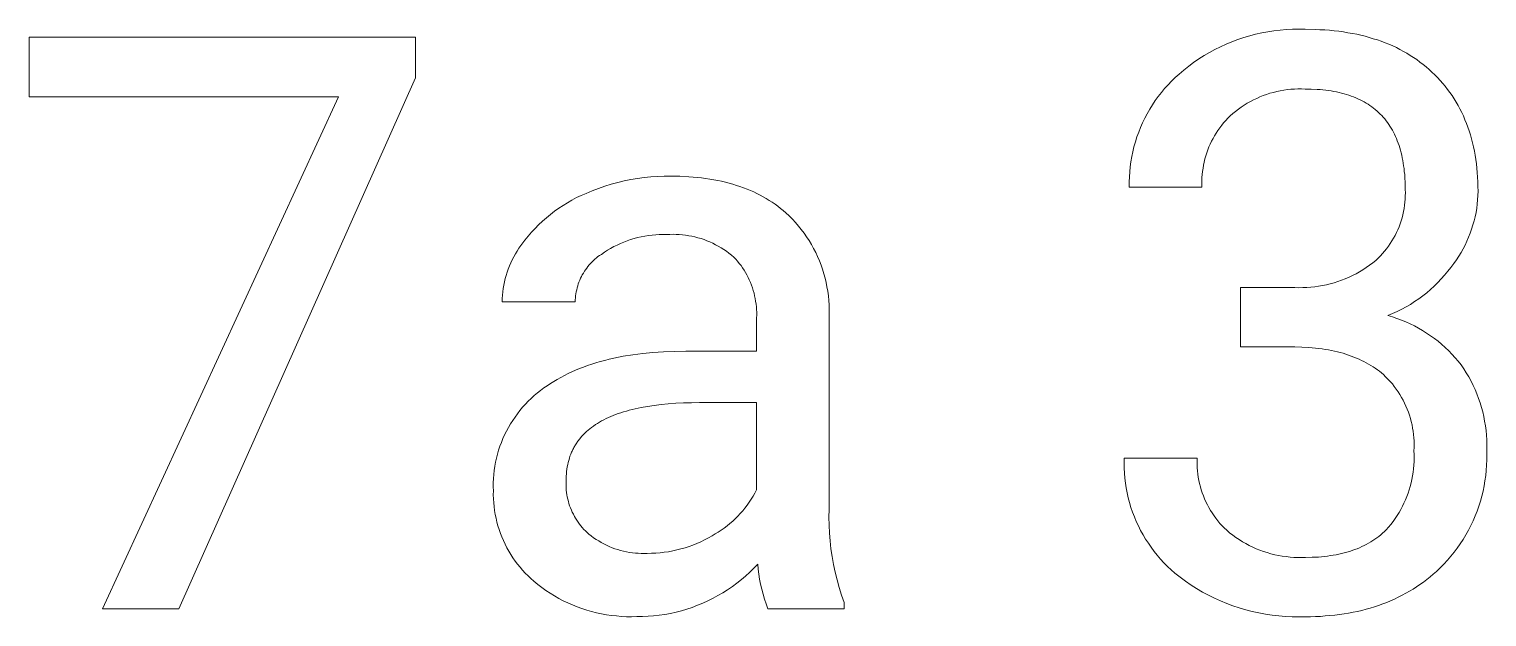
# Model space of a CAD drawing. Header units: millimetres. Extents: x -1576 to 3664, y -445 to 3215.
# Drawn here: x 2365.5 to 2492, y -32 to 19 of the extents above; entities that cross this region are included whole.
import ezdxf

# ---------------------------------------------------------------- set-up
doc = ezdxf.new("R2010")
doc.units = ezdxf.units.MM
doc.header["$MEASUREMENT"] = 0
doc.layers.add('Domyślny', color=7, linetype='Continuous', true_color=0x000000)

msp = doc.modelspace()

# ---------------------------------------------------------------- linework, layer by layer
at = {"layer": 'Domyślny', "color": 18, "lineweight": 15, "true_color": 0x000000}
for p, q in [((2365.5, 13.09), (2365.5, 18.27)), ((2365.5, 18.27), (2399.03, 18.27)), ((2399.03, 18.27), (2399.03, 14.73)), ((2469.37, 17.67), (2469.87, 17.87)), ((2469.87, 17.87), (2470.38, 18.06)), ((2470.38, 18.06), (2470.89, 18.24)), ((2470.89, 18.24), (2471.41, 18.39)), ((2471.41, 18.39), (2471.93, 18.53)), ((2471.93, 18.53), (2472.46, 18.64)), ((2472.46, 18.64), (2472.99, 18.74)), ((2472.99, 18.74), (2473.52, 18.83)), ((2473.52, 18.83), (2474.06, 18.89)), ((2474.06, 18.89), (2474.6, 18.93)), ((2474.6, 18.93), (2475.14, 18.96)), ((2475.14, 18.96), (2475.68, 18.97)), ((2475.68, 18.97), (2476.22, 18.96)), ((2476.22, 18.96), (2477.09, 18.94)), ((2477.09, 18.94), (2477.51, 18.92)), ((2477.51, 18.92), (2477.93, 18.9)), ((2477.93, 18.9), (2478.35, 18.87)), ((2478.35, 18.87), (2478.75, 18.83)), ((2478.75, 18.83), (2479.15, 18.78)), ((2479.15, 18.78), (2479.55, 18.73)), ((2479.55, 18.73), (2479.94, 18.66)), ((2479.94, 18.66), (2480.32, 18.6)), ((2480.32, 18.6), (2480.7, 18.52)), ((2480.7, 18.52), (2481.07, 18.44)), ((2481.07, 18.44), (2481.43, 18.35)), ((2481.43, 18.35), (2481.79, 18.25)), ((2481.79, 18.25), (2482.14, 18.14)), ((2482.14, 18.14), (2482.49, 18.03)), ((2482.49, 18.03), (2482.83, 17.91)), ((2482.83, 17.91), (2483.17, 17.79)), ((2483.17, 17.79), (2483.5, 17.65)), ((2467, 16.38), (2467.45, 16.67)), ((2467.45, 16.67), (2467.92, 16.94)), ((2467.92, 16.94), (2468.39, 17.2)), ((2468.39, 17.2), (2468.88, 17.44)), ((2468.88, 17.44), (2469.37, 17.67)), ((2483.5, 17.65), (2483.82, 17.51)), ((2483.82, 17.51), (2484.14, 17.36)), ((2484.14, 17.36), (2484.45, 17.21)), ((2484.45, 17.21), (2484.75, 17.04)), ((2484.75, 17.04), (2485.05, 16.87)), ((2485.05, 16.87), (2485.34, 16.69)), ((2485.34, 16.69), (2485.63, 16.51)), ((2485.63, 16.51), (2485.91, 16.32)), ((2465.28, 15.06), (2465.69, 15.41)), ((2465.69, 15.41), (2466.12, 15.75)), ((2466.12, 15.75), (2466.55, 16.07)), ((2466.55, 16.07), (2467, 16.38)), ((2485.91, 16.32), (2486.19, 16.11)), ((2486.19, 16.11), (2486.46, 15.91)), ((2486.46, 15.91), (2486.72, 15.69)), ((2486.72, 15.69), (2486.98, 15.47)), ((2486.98, 15.47), (2487.23, 15.24)), ((2487.23, 15.24), (2487.48, 15)), ((2399.03, 14.73), (2378.48, -31.35)), ((2464.03, 13.81), (2464.33, 14.14)), ((2464.33, 14.14), (2464.64, 14.46)), ((2464.64, 14.46), (2464.95, 14.77)), ((2464.95, 14.77), (2465.28, 15.06)), ((2487.48, 15), (2487.71, 14.76)), ((2487.71, 14.76), (2487.94, 14.52)), ((2487.94, 14.52), (2488.16, 14.26)), ((2488.16, 14.26), (2488.38, 14.01)), ((2488.38, 14.01), (2488.58, 13.74)), ((2392.35, 13.09), (2365.5, 13.09)), ((2371.87, -31.35), (2392.35, 13.09)), ((2462.98, 12.39), (2463.22, 12.76)), ((2463.22, 12.76), (2463.48, 13.12)), ((2463.48, 13.12), (2463.75, 13.47)), ((2463.75, 13.47), (2464.03, 13.81)), ((2471.47, 12.68), (2471.2, 12.53)), ((2471.74, 12.83), (2471.47, 12.68)), ((2472.02, 12.96), (2471.74, 12.83)), ((2472.3, 13.09), (2472.02, 12.96)), ((2472.59, 13.2), (2472.3, 13.09)), ((2472.88, 13.3), (2472.59, 13.2)), ((2473.17, 13.4), (2472.88, 13.3)), ((2473.47, 13.48), (2473.17, 13.4)), ((2473.77, 13.56), (2473.47, 13.48)), ((2474.07, 13.62), (2473.77, 13.56)), ((2474.38, 13.67), (2474.07, 13.62)), ((2474.68, 13.72), (2474.38, 13.67)), ((2474.99, 13.75), (2474.68, 13.72)), ((2475.3, 13.77), (2474.99, 13.75)), ((2475.6, 13.78), (2475.3, 13.77)), ((2475.91, 13.78), (2475.6, 13.78)), ((2476.22, 13.77), (2475.91, 13.78)), ((2476.76, 13.76), (2476.22, 13.77)), ((2477.27, 13.74), (2476.76, 13.76)), ((2477.53, 13.72), (2477.27, 13.74)), ((2477.77, 13.7), (2477.53, 13.72)), ((2478.02, 13.67), (2477.77, 13.7)), ((2478.26, 13.64), (2478.02, 13.67)), ((2478.49, 13.6), (2478.26, 13.64)), ((2478.72, 13.56), (2478.49, 13.6)), ((2478.95, 13.52), (2478.72, 13.56)), ((2479.17, 13.47), (2478.95, 13.52)), ((2479.39, 13.41), (2479.17, 13.47)), ((2479.61, 13.36), (2479.39, 13.41)), ((2479.82, 13.3), (2479.61, 13.36)), ((2480.02, 13.23), (2479.82, 13.3)), ((2480.22, 13.16), (2480.02, 13.23)), ((2480.42, 13.08), (2480.22, 13.16)), ((2480.61, 13.01), (2480.42, 13.08)), ((2480.8, 12.92), (2480.61, 13.01)), ((2480.99, 12.84), (2480.8, 12.92)), ((2481.17, 12.74), (2480.99, 12.84)), ((2481.34, 12.65), (2481.17, 12.74)), ((2488.58, 13.74), (2488.78, 13.47)), ((2488.78, 13.47), (2488.97, 13.2)), ((2488.97, 13.2), (2489.16, 12.92)), ((2489.16, 12.92), (2489.33, 12.63)), ((2462.32, 11.24), (2462.52, 11.63)), ((2462.52, 11.63), (2462.74, 12.02)), ((2462.74, 12.02), (2462.98, 12.39)), ((2469.71, 11.43), (2469.52, 11.24)), ((2469.94, 11.64), (2469.71, 11.43)), ((2470.18, 11.83), (2469.94, 11.64)), ((2470.43, 12.02), (2470.18, 11.83)), ((2470.68, 12.2), (2470.43, 12.02)), ((2470.94, 12.37), (2470.68, 12.2)), ((2471.2, 12.53), (2470.94, 12.37)), ((2481.52, 12.55), (2481.34, 12.65)), ((2481.68, 12.45), (2481.52, 12.55)), ((2481.85, 12.34), (2481.68, 12.45)), ((2482.01, 12.22), (2481.85, 12.34)), ((2482.16, 12.11), (2482.01, 12.22)), ((2482.31, 11.99), (2482.16, 12.11)), ((2482.46, 11.86), (2482.31, 11.99)), ((2482.6, 11.73), (2482.46, 11.86)), ((2482.74, 11.6), (2482.6, 11.73)), ((2482.87, 11.46), (2482.74, 11.6)), ((2483, 11.32), (2482.87, 11.46)), ((2489.33, 12.63), (2489.5, 12.34)), ((2489.5, 12.34), (2489.66, 12.04)), ((2489.66, 12.04), (2489.81, 11.74)), ((2489.81, 11.74), (2489.96, 11.43)), ((2489.96, 11.43), (2490.09, 11.11)), ((2461.78, 10.03), (2461.94, 10.44)), ((2461.94, 10.44), (2462.12, 10.84)), ((2462.12, 10.84), (2462.32, 11.24)), ((2468.66, 10.18), (2468.51, 9.95)), ((2468.82, 10.4), (2468.66, 10.18)), ((2468.98, 10.62), (2468.82, 10.4)), ((2469.15, 10.83), (2468.98, 10.62)), ((2469.33, 11.04), (2469.15, 10.83)), ((2469.52, 11.24), (2469.33, 11.04)), ((2483.13, 11.17), (2483, 11.32)), ((2483.25, 11.02), (2483.13, 11.17)), ((2483.36, 10.86), (2483.25, 11.02)), ((2483.48, 10.7), (2483.36, 10.86)), ((2483.58, 10.54), (2483.48, 10.7)), ((2483.69, 10.37), (2483.58, 10.54)), ((2483.79, 10.2), (2483.69, 10.37)), ((2483.88, 10.02), (2483.79, 10.2)), ((2490.09, 11.11), (2490.22, 10.79)), ((2490.22, 10.79), (2490.34, 10.47)), ((2490.34, 10.47), (2490.46, 10.14)), ((2490.46, 10.14), (2490.56, 9.8)), ((2461.37, 8.76), (2461.49, 9.19)), ((2461.49, 9.19), (2461.63, 9.61)), ((2461.63, 9.61), (2461.78, 10.03)), ((2467.99, 8.99), (2467.88, 8.74)), ((2468.11, 9.23), (2467.99, 8.99)), ((2468.23, 9.48), (2468.11, 9.23)), ((2468.37, 9.72), (2468.23, 9.48)), ((2468.51, 9.95), (2468.37, 9.72)), ((2483.97, 9.84), (2483.88, 10.02)), ((2484.06, 9.65), (2483.97, 9.84)), ((2484.14, 9.47), (2484.06, 9.65)), ((2484.22, 9.27), (2484.14, 9.47)), ((2484.3, 9.07), (2484.22, 9.27)), ((2484.37, 8.87), (2484.3, 9.07)), ((2484.43, 8.66), (2484.37, 8.87)), ((2490.56, 9.8), (2490.66, 9.46)), ((2490.66, 9.46), (2490.75, 9.11)), ((2490.75, 9.11), (2490.83, 8.75)), ((2461.1, 7.46), (2461.18, 7.9)), ((2461.18, 7.9), (2461.27, 8.33)), ((2461.27, 8.33), (2461.37, 8.76)), ((2467.53, 7.7), (2467.46, 7.43)), ((2467.6, 7.96), (2467.53, 7.7)), ((2467.69, 8.22), (2467.6, 7.96)), ((2467.78, 8.48), (2467.69, 8.22)), ((2467.88, 8.74), (2467.78, 8.48)), ((2484.49, 8.45), (2484.43, 8.66)), ((2484.55, 8.24), (2484.49, 8.45)), ((2484.6, 8.02), (2484.55, 8.24)), ((2484.65, 7.79), (2484.6, 8.02)), ((2484.7, 7.57), (2484.65, 7.79)), ((2490.83, 8.75), (2490.91, 8.39)), ((2490.91, 8.39), (2490.98, 8.03)), ((2490.98, 8.03), (2491.03, 7.66)), ((2491.03, 7.66), (2491.09, 7.28)), ((2460.97, 6.14), (2461, 6.58)), ((2461, 6.58), (2461.04, 7.02)), ((2461.04, 7.02), (2461.1, 7.46)), ((2467.29, 6.35), (2467.27, 6.08)), ((2467.32, 6.62), (2467.29, 6.35)), ((2467.36, 6.9), (2467.32, 6.62)), ((2467.41, 7.17), (2467.36, 6.9)), ((2467.46, 7.43), (2467.41, 7.17)), ((2484.74, 7.33), (2484.7, 7.57)), ((2484.77, 7.1), (2484.74, 7.33)), ((2484.81, 6.86), (2484.77, 7.1)), ((2484.83, 6.61), (2484.81, 6.86)), ((2484.86, 6.36), (2484.83, 6.61)), ((2484.88, 6.11), (2484.86, 6.36)), ((2491.09, 7.28), (2491.13, 6.9)), ((2491.13, 6.9), (2491.16, 6.51)), ((2491.16, 6.51), (2491.19, 6.12)), ((2414.36, 4.94), (2414.9, 5.14)), ((2414.9, 5.14), (2415.45, 5.33)), ((2415.45, 5.33), (2416.01, 5.5)), ((2416.01, 5.5), (2416.57, 5.66)), ((2416.57, 5.66), (2417.14, 5.79)), ((2417.14, 5.79), (2417.71, 5.91)), ((2417.71, 5.91), (2418.28, 6.01)), ((2418.28, 6.01), (2418.86, 6.09)), ((2418.86, 6.09), (2419.44, 6.15)), ((2419.44, 6.15), (2420.02, 6.19)), ((2420.02, 6.19), (2420.6, 6.21)), ((2420.6, 6.21), (2421.18, 6.21)), ((2421.18, 6.21), (2421.97, 6.2)), ((2421.97, 6.2), (2422.74, 6.16)), ((2422.74, 6.16), (2423.11, 6.13)), ((2423.11, 6.13), (2423.48, 6.1)), ((2423.48, 6.1), (2423.84, 6.06)), ((2423.84, 6.06), (2424.2, 6.01)), ((2424.2, 6.01), (2424.56, 5.96)), ((2424.56, 5.96), (2424.9, 5.9)), ((2424.9, 5.9), (2425.25, 5.84)), ((2425.25, 5.84), (2425.58, 5.76)), ((2425.58, 5.76), (2425.91, 5.69)), ((2425.91, 5.69), (2426.24, 5.6)), ((2426.24, 5.6), (2426.56, 5.51)), ((2426.56, 5.51), (2426.87, 5.41)), ((2426.87, 5.41), (2427.18, 5.31)), ((2427.18, 5.31), (2427.49, 5.2)), ((2427.49, 5.2), (2427.79, 5.09)), ((2427.79, 5.09), (2428.08, 4.97)), ((2460.95, 5.7), (2460.97, 6.14)), ((2460.95, 5.26), (2460.95, 5.7)), ((2467.27, 5.26), (2460.95, 5.26)), ((2467.27, 6.08), (2467.26, 5.81)), ((2467.26, 5.81), (2467.26, 5.53)), ((2467.26, 5.53), (2467.27, 5.26)), ((2484.9, 5.59), (2484.88, 6.11)), ((2484.91, 5.05), (2484.9, 5.59)), ((2491.19, 6.12), (2491.21, 5.72)), ((2491.21, 5.72), (2491.22, 5.32)), ((2491.22, 5.32), (2491.23, 4.91)), ((2411.83, 3.67), (2412.21, 3.9)), ((2412.21, 3.9), (2412.6, 4.13)), ((2412.6, 4.13), (2413, 4.34)), ((2413, 4.34), (2413.41, 4.53)), ((2413.41, 4.53), (2413.82, 4.71)), ((2413.82, 4.71), (2414.36, 4.94)), ((2428.08, 4.97), (2428.37, 4.84)), ((2428.37, 4.84), (2428.65, 4.7)), ((2428.65, 4.7), (2428.92, 4.56)), ((2428.92, 4.56), (2429.2, 4.42)), ((2429.2, 4.42), (2429.46, 4.26)), ((2429.46, 4.26), (2429.72, 4.1)), ((2429.72, 4.1), (2429.97, 3.94)), ((2429.97, 3.94), (2430.22, 3.77)), ((2484.85, 3.68), (2484.88, 3.95)), ((2484.88, 3.95), (2484.9, 4.22)), ((2484.9, 4.22), (2484.91, 4.5)), ((2484.92, 4.77), (2484.91, 5.05)), ((2484.91, 4.5), (2484.92, 4.77)), ((2491.19, 4.16), (2491.16, 3.79)), ((2491.22, 4.54), (2491.19, 4.16)), ((2491.23, 4.91), (2491.22, 4.54)), ((2410.04, 2.3), (2410.38, 2.6)), ((2410.38, 2.6), (2410.73, 2.88)), ((2410.73, 2.88), (2411.08, 3.16)), ((2411.08, 3.16), (2411.45, 3.42)), ((2411.45, 3.42), (2411.83, 3.67)), ((2430.22, 3.77), (2430.47, 3.59)), ((2430.47, 3.59), (2430.71, 3.41)), ((2430.71, 3.41), (2430.94, 3.22)), ((2430.94, 3.22), (2431.16, 3.02)), ((2431.16, 3.02), (2431.45, 2.75)), ((2431.45, 2.75), (2431.73, 2.47)), ((2484.55, 2.33), (2484.63, 2.6)), ((2484.63, 2.6), (2484.7, 2.86)), ((2484.7, 2.86), (2484.76, 3.13)), ((2484.76, 3.13), (2484.81, 3.4)), ((2484.81, 3.4), (2484.85, 3.68)), ((2490.97, 2.69), (2490.88, 2.33)), ((2491.05, 3.06), (2490.97, 2.69)), ((2491.11, 3.42), (2491.05, 3.06)), ((2491.16, 3.79), (2491.11, 3.42)), ((2408.8, 1), (2409.09, 1.34)), ((2409.09, 1.34), (2409.4, 1.67)), ((2409.4, 1.67), (2409.71, 1.99)), ((2409.71, 1.99), (2410.04, 2.3)), ((2431.73, 2.47), (2432, 2.18)), ((2432, 2.18), (2432.25, 1.88)), ((2432.25, 1.88), (2432.5, 1.58)), ((2432.5, 1.58), (2432.74, 1.26)), ((2484.03, 1.06), (2484.15, 1.31)), ((2484.15, 1.31), (2484.26, 1.56)), ((2484.26, 1.56), (2484.37, 1.81)), ((2484.37, 1.81), (2484.47, 2.07)), ((2484.47, 2.07), (2484.55, 2.33)), ((2490.67, 1.61), (2490.55, 1.26)), ((2490.78, 1.97), (2490.67, 1.61)), ((2490.88, 2.33), (2490.78, 1.97)), ((2408, -0.05), (2408.16, 0.19)), ((2408.16, 0.19), (2408.33, 0.42)), ((2408.33, 0.42), (2408.52, 0.65)), ((2408.52, 0.65), (2408.8, 1)), ((2416.23, 0.09), (2415.95, -0.06)), ((2416.51, 0.23), (2416.23, 0.09)), ((2416.8, 0.36), (2416.51, 0.23)), ((2417.09, 0.48), (2416.8, 0.36)), ((2417.39, 0.6), (2417.09, 0.48)), ((2417.69, 0.7), (2417.39, 0.6)), ((2417.99, 0.79), (2417.69, 0.7)), ((2418.3, 0.87), (2417.99, 0.79)), ((2418.61, 0.94), (2418.3, 0.87)), ((2418.92, 1), (2418.61, 0.94)), ((2419.23, 1.05), (2418.92, 1)), ((2419.55, 1.09), (2419.23, 1.05)), ((2419.87, 1.12), (2419.55, 1.09)), ((2420.18, 1.13), (2419.87, 1.12)), ((2420.5, 1.14), (2420.18, 1.13)), ((2420.82, 1.13), (2420.5, 1.14)), ((2421.09, 1.15), (2420.82, 1.13)), ((2421.37, 1.16), (2421.09, 1.15)), ((2421.64, 1.15), (2421.37, 1.16)), ((2421.91, 1.14), (2421.64, 1.15)), ((2422.19, 1.12), (2421.91, 1.14)), ((2422.46, 1.09), (2422.19, 1.12)), ((2422.73, 1.04), (2422.46, 1.09)), ((2423, 0.99), (2422.73, 1.04)), ((2423.27, 0.93), (2423, 0.99)), ((2423.53, 0.86), (2423.27, 0.93)), ((2423.8, 0.79), (2423.53, 0.86)), ((2424.06, 0.7), (2423.8, 0.79)), ((2424.31, 0.6), (2424.06, 0.7)), ((2424.57, 0.5), (2424.31, 0.6)), ((2424.82, 0.38), (2424.57, 0.5)), ((2425.06, 0.26), (2424.82, 0.38)), ((2425.3, 0.13), (2425.06, 0.26)), ((2425.54, -0.01), (2425.3, 0.13)), ((2432.74, 1.26), (2432.96, 0.94)), ((2432.96, 0.94), (2433.18, 0.61)), ((2433.18, 0.61), (2433.38, 0.27)), ((2433.38, 0.27), (2433.57, -0.07)), ((2483.29, -0.1), (2483.45, 0.13)), ((2483.45, 0.13), (2483.61, 0.35)), ((2483.61, 0.35), (2483.76, 0.58)), ((2483.76, 0.58), (2483.9, 0.82)), ((2483.9, 0.82), (2484.03, 1.06)), ((2490.1, 0.23), (2489.93, -0.1)), ((2490.26, 0.57), (2490.1, 0.23)), ((2490.41, 0.91), (2490.26, 0.57)), ((2490.55, 1.26), (2490.41, 0.91)), ((2407.29, -1.32), (2407.42, -1.06)), ((2407.42, -1.06), (2407.55, -0.8)), ((2407.55, -0.8), (2407.69, -0.54)), ((2407.69, -0.54), (2407.84, -0.3)), ((2407.84, -0.3), (2408, -0.05)), ((2414.34, -1.24), (2414.22, -1.36)), ((2414.46, -1.12), (2414.34, -1.24)), ((2414.59, -1), (2414.46, -1.12)), ((2414.72, -0.89), (2414.59, -1)), ((2414.86, -0.78), (2414.72, -0.89)), ((2415, -0.67), (2414.86, -0.78)), ((2415.15, -0.58), (2415, -0.67)), ((2415.41, -0.4), (2415.15, -0.58)), ((2415.68, -0.23), (2415.41, -0.4)), ((2415.95, -0.06), (2415.68, -0.23)), ((2425.77, -0.15), (2425.54, -0.01)), ((2426, -0.31), (2425.77, -0.15)), ((2426.22, -0.47), (2426, -0.31)), ((2426.44, -0.64), (2426.22, -0.47)), ((2426.65, -0.82), (2426.44, -0.64)), ((2426.81, -1), (2426.65, -0.82)), ((2426.97, -1.18), (2426.81, -1)), ((2427.12, -1.36), (2426.97, -1.18)), ((2433.57, -0.07), (2433.75, -0.42)), ((2433.75, -0.42), (2433.92, -0.78)), ((2433.92, -0.78), (2434.07, -1.14)), ((2434.07, -1.14), (2434.22, -1.51)), ((2482.09, -1.33), (2482.36, -1.11)), ((2482.36, -1.11), (2482.56, -0.92)), ((2482.56, -0.92), (2482.75, -0.72)), ((2482.75, -0.72), (2482.94, -0.52)), ((2482.94, -0.52), (2483.12, -0.31)), ((2483.12, -0.31), (2483.29, -0.1)), ((2489.35, -1.05), (2489.13, -1.36)), ((2489.55, -0.74), (2489.35, -1.05)), ((2489.75, -0.42), (2489.55, -0.74)), ((2489.93, -0.1), (2489.75, -0.42)), ((2406.81, -2.69), (2406.89, -2.41)), ((2406.89, -2.41), (2406.97, -2.13)), ((2406.97, -2.13), (2407.07, -1.86)), ((2407.07, -1.86), (2407.18, -1.59)), ((2407.18, -1.59), (2407.29, -1.32)), ((2413.42, -2.51), (2413.34, -2.66)), ((2413.5, -2.35), (2413.42, -2.51)), ((2413.59, -2.2), (2413.5, -2.35)), ((2413.68, -2.05), (2413.59, -2.2)), ((2413.78, -1.91), (2413.68, -2.05)), ((2413.88, -1.77), (2413.78, -1.91)), ((2413.99, -1.63), (2413.88, -1.77)), ((2414.1, -1.49), (2413.99, -1.63)), ((2414.22, -1.36), (2414.1, -1.49)), ((2427.27, -1.56), (2427.12, -1.36)), ((2427.4, -1.75), (2427.27, -1.56)), ((2427.54, -1.96), (2427.4, -1.75)), ((2427.66, -2.16), (2427.54, -1.96)), ((2427.78, -2.37), (2427.66, -2.16)), ((2427.89, -2.59), (2427.78, -2.37)), ((2434.22, -1.51), (2434.35, -1.88)), ((2434.35, -1.88), (2434.46, -2.26)), ((2434.46, -2.26), (2434.57, -2.64)), ((2480.03, -2.56), (2480.34, -2.42)), ((2480.34, -2.42), (2480.65, -2.26)), ((2480.65, -2.26), (2480.95, -2.09)), ((2480.95, -2.09), (2481.24, -1.92)), ((2481.24, -1.92), (2481.53, -1.73)), ((2481.53, -1.73), (2481.82, -1.53)), ((2481.82, -1.53), (2482.09, -1.33)), ((2488.33, -2.39), (2488.04, -2.71)), ((2488.61, -2.05), (2488.33, -2.39)), ((2488.88, -1.71), (2488.61, -2.05)), ((2489.13, -1.36), (2488.88, -1.71)), ((2406.59, -3.82), (2406.63, -3.54)), ((2406.63, -3.54), (2406.68, -3.25)), ((2406.68, -3.25), (2406.74, -2.97)), ((2406.74, -2.97), (2406.81, -2.69)), ((2413.01, -3.65), (2412.97, -3.83)), ((2413.05, -3.48), (2413.01, -3.65)), ((2413.1, -3.32), (2413.05, -3.48)), ((2413.15, -3.15), (2413.1, -3.32)), ((2413.21, -2.99), (2413.15, -3.15)), ((2413.27, -2.82), (2413.21, -2.99)), ((2413.34, -2.66), (2413.27, -2.82)), ((2427.99, -2.8), (2427.89, -2.59)), ((2428.09, -3.03), (2427.99, -2.8)), ((2428.18, -3.25), (2428.09, -3.03)), ((2428.26, -3.48), (2428.18, -3.25)), ((2428.33, -3.71), (2428.26, -3.48)), ((2428.4, -3.94), (2428.33, -3.71)), ((2434.57, -2.64), (2434.66, -3.02)), ((2434.66, -3.02), (2434.73, -3.41)), ((2434.73, -3.41), (2434.8, -3.79)), ((2434.8, -3.79), (2434.85, -4.18)), ((2470.6, -3.47), (2475.33, -3.47)), ((2470.6, -8.61), (2470.6, -3.47)), ((2475.33, -3.47), (2475.68, -3.48)), ((2475.68, -3.48), (2476.02, -3.47)), ((2476.02, -3.47), (2476.36, -3.46)), ((2476.36, -3.46), (2476.71, -3.44)), ((2476.71, -3.44), (2477.05, -3.4)), ((2477.05, -3.4), (2477.39, -3.35)), ((2477.39, -3.35), (2477.73, -3.29)), ((2477.73, -3.29), (2478.07, -3.22)), ((2478.07, -3.22), (2478.4, -3.14)), ((2478.4, -3.14), (2478.74, -3.05)), ((2478.74, -3.05), (2479.07, -2.94)), ((2479.07, -2.94), (2479.39, -2.83)), ((2479.39, -2.83), (2479.71, -2.7)), ((2479.71, -2.7), (2480.03, -2.56)), ((2487.11, -3.63), (2486.77, -3.91)), ((2487.43, -3.33), (2487.11, -3.63)), ((2487.74, -3.03), (2487.43, -3.33)), ((2488.04, -2.71), (2487.74, -3.03)), ((2406.53, -4.69), (2406.54, -4.4)), ((2412.88, -4.69), (2406.53, -4.69)), ((2406.54, -4.4), (2406.56, -4.11)), ((2406.56, -4.11), (2406.59, -3.82)), ((2412.9, -4.34), (2412.88, -4.52)), ((2412.88, -4.52), (2412.88, -4.69)), ((2412.91, -4.17), (2412.9, -4.34)), ((2412.94, -4), (2412.91, -4.17)), ((2412.97, -3.83), (2412.94, -4)), ((2428.45, -4.17), (2428.4, -3.94)), ((2428.5, -4.41), (2428.45, -4.17)), ((2428.54, -4.65), (2428.5, -4.41)), ((2428.58, -4.89), (2428.54, -4.65)), ((2428.6, -5.13), (2428.58, -4.89)), ((2434.85, -4.18), (2434.89, -4.58)), ((2434.89, -4.58), (2434.91, -4.97)), ((2434.91, -4.97), (2434.92, -5.36)), ((2485.36, -4.92), (2484.98, -5.14)), ((2485.72, -4.68), (2485.36, -4.92)), ((2486.08, -4.44), (2485.72, -4.68)), ((2486.43, -4.18), (2486.08, -4.44)), ((2486.77, -3.91), (2486.43, -4.18)), ((2428.62, -5.37), (2428.6, -5.13)), ((2428.63, -5.61), (2428.62, -5.37)), ((2428.62, -6.09), (2428.63, -5.85)), ((2428.62, -8.99), (2428.62, -6.09)), ((2428.63, -5.85), (2428.63, -5.61)), ((2434.92, -5.36), (2434.92, -5.76)), ((2434.92, -5.76), (2434.92, -22.72)), ((2483.81, -5.72), (2483.41, -5.89)), ((2483.41, -5.89), (2483.8, -6.01)), ((2483.8, -6.01), (2484.19, -6.14)), ((2484.21, -5.54), (2483.81, -5.72)), ((2484.19, -6.14), (2484.58, -6.28)), ((2484.6, -5.35), (2484.21, -5.54)), ((2484.58, -6.28), (2484.96, -6.44)), ((2484.98, -5.14), (2484.6, -5.35)), ((2484.96, -6.44), (2485.33, -6.61)), ((2485.33, -6.61), (2485.7, -6.79)), ((2485.7, -6.79), (2486.06, -6.98)), ((2486.06, -6.98), (2486.42, -7.19)), ((2486.42, -7.19), (2486.76, -7.41)), ((2486.76, -7.41), (2487.1, -7.64)), ((2475.33, -8.61), (2470.6, -8.61)), ((2475.95, -8.63), (2475.33, -8.61)), ((2476.55, -8.66), (2475.95, -8.63)), ((2477.13, -8.72), (2476.55, -8.66)), ((2477.41, -8.75), (2477.13, -8.72)), ((2477.69, -8.79), (2477.41, -8.75)), ((2477.97, -8.83), (2477.69, -8.79)), ((2478.24, -8.87), (2477.97, -8.83)), ((2487.1, -7.64), (2487.44, -7.88)), ((2487.44, -7.88), (2487.76, -8.13)), ((2487.76, -8.13), (2488.07, -8.39)), ((2488.07, -8.39), (2488.38, -8.67)), ((2488.38, -8.67), (2488.68, -8.95)), ((2413.96, -10.23), (2414.32, -10.11)), ((2414.32, -10.11), (2414.68, -10)), ((2414.68, -10), (2415.06, -9.89)), ((2415.06, -9.89), (2415.44, -9.78)), ((2415.44, -9.78), (2415.83, -9.69)), ((2415.83, -9.69), (2416.22, -9.6)), ((2416.22, -9.6), (2416.63, -9.51)), ((2416.63, -9.51), (2417.04, -9.43)), ((2417.04, -9.43), (2417.87, -9.3)), ((2417.87, -9.3), (2418.74, -9.18)), ((2418.74, -9.18), (2419.63, -9.1)), ((2419.63, -9.1), (2420.55, -9.04)), ((2420.55, -9.04), (2421.5, -9)), ((2421.5, -9), (2422.47, -8.99)), ((2422.47, -8.99), (2428.62, -8.99)), ((2478.5, -8.93), (2478.24, -8.87)), ((2478.76, -8.98), (2478.5, -8.93)), ((2479.02, -9.04), (2478.76, -8.98)), ((2479.27, -9.1), (2479.02, -9.04)), ((2479.52, -9.17), (2479.27, -9.1)), ((2479.76, -9.25), (2479.52, -9.17)), ((2480, -9.32), (2479.76, -9.25)), ((2480.23, -9.41), (2480, -9.32)), ((2480.46, -9.49), (2480.23, -9.41)), ((2480.68, -9.58), (2480.46, -9.49)), ((2480.9, -9.68), (2480.68, -9.58)), ((2481.11, -9.78), (2480.9, -9.68)), ((2481.32, -9.88), (2481.11, -9.78)), ((2481.53, -9.99), (2481.32, -9.88)), ((2481.73, -10.1), (2481.53, -9.99)), ((2481.93, -10.22), (2481.73, -10.1)), ((2488.68, -8.95), (2488.96, -9.25)), ((2488.96, -9.25), (2489.24, -9.55)), ((2489.24, -9.55), (2489.51, -9.86)), ((2489.51, -9.86), (2489.76, -10.18)), ((2411.32, -11.43), (2411.63, -11.26)), ((2411.63, -11.26), (2411.94, -11.09)), ((2411.94, -11.09), (2412.26, -10.93)), ((2412.26, -10.93), (2412.58, -10.78)), ((2412.58, -10.78), (2412.92, -10.63)), ((2412.92, -10.63), (2413.26, -10.49)), ((2413.26, -10.49), (2413.6, -10.36)), ((2413.6, -10.36), (2413.96, -10.23)), ((2482.12, -10.34), (2481.93, -10.22)), ((2482.3, -10.46), (2482.12, -10.34)), ((2482.49, -10.59), (2482.3, -10.46)), ((2482.67, -10.72), (2482.49, -10.59)), ((2482.84, -10.86), (2482.67, -10.72)), ((2483.01, -11), (2482.84, -10.86)), ((2483.21, -11.2), (2483.01, -11)), ((2483.41, -11.4), (2483.21, -11.2)), ((2489.76, -10.18), (2489.99, -10.52)), ((2489.99, -10.52), (2490.21, -10.87)), ((2490.21, -10.87), (2490.42, -11.22)), ((2490.42, -11.22), (2490.62, -11.58)), ((2409.33, -12.84), (2409.6, -12.61)), ((2409.6, -12.61), (2409.88, -12.39)), ((2409.88, -12.39), (2410.17, -12.18)), ((2410.17, -12.18), (2410.45, -11.98)), ((2410.45, -11.98), (2410.73, -11.79)), ((2410.73, -11.79), (2411.02, -11.61)), ((2411.02, -11.61), (2411.32, -11.43)), ((2483.6, -11.61), (2483.41, -11.4)), ((2483.79, -11.83), (2483.6, -11.61)), ((2483.96, -12.05), (2483.79, -11.83)), ((2484.13, -12.28), (2483.96, -12.05)), ((2484.29, -12.51), (2484.13, -12.28)), ((2484.45, -12.75), (2484.29, -12.51)), ((2490.62, -11.58), (2490.8, -11.95)), ((2490.8, -11.95), (2490.98, -12.32)), ((2490.98, -12.32), (2491.13, -12.7)), ((2408.09, -14.13), (2408.32, -13.85)), ((2408.32, -13.85), (2408.56, -13.59)), ((2408.56, -13.59), (2408.81, -13.33)), ((2408.81, -13.33), (2409.06, -13.08)), ((2409.06, -13.08), (2409.33, -12.84)), ((2418.61, -13.87), (2418.08, -13.99)), ((2419.16, -13.78), (2418.61, -13.87)), ((2419.74, -13.69), (2419.16, -13.78)), ((2420.34, -13.62), (2419.74, -13.69)), ((2420.96, -13.56), (2420.34, -13.62)), ((2421.61, -13.51), (2420.96, -13.56)), ((2422.27, -13.48), (2421.61, -13.51)), ((2422.97, -13.46), (2422.27, -13.48)), ((2423.68, -13.45), (2422.97, -13.46)), ((2428.62, -13.45), (2423.68, -13.45)), ((2428.62, -21.03), (2428.62, -13.45)), ((2484.59, -13), (2484.45, -12.75)), ((2484.73, -13.25), (2484.59, -13)), ((2484.85, -13.5), (2484.73, -13.25)), ((2484.97, -13.76), (2484.85, -13.5)), ((2485.08, -14.02), (2484.97, -13.76)), ((2491.13, -12.7), (2491.28, -13.08)), ((2491.28, -13.08), (2491.41, -13.47)), ((2491.41, -13.47), (2491.53, -13.86)), ((2491.53, -13.86), (2491.63, -14.26)), ((2407.26, -15.3), (2407.46, -15)), ((2407.46, -15), (2407.66, -14.7)), ((2407.66, -14.7), (2407.87, -14.41)), ((2407.87, -14.41), (2408.09, -14.13)), ((2414.99, -15.14), (2414.81, -15.25)), ((2415.17, -15.04), (2414.99, -15.14)), ((2415.36, -14.94), (2415.17, -15.04)), ((2415.56, -14.84), (2415.36, -14.94)), ((2415.76, -14.75), (2415.56, -14.84)), ((2415.96, -14.66), (2415.76, -14.75)), ((2416.17, -14.57), (2415.96, -14.66)), ((2416.39, -14.48), (2416.17, -14.57)), ((2416.62, -14.4), (2416.39, -14.48)), ((2416.85, -14.33), (2416.62, -14.4)), ((2417.08, -14.25), (2416.85, -14.33)), ((2417.32, -14.18), (2417.08, -14.25)), ((2417.57, -14.11), (2417.32, -14.18)), ((2418.08, -13.99), (2417.57, -14.11)), ((2485.18, -14.29), (2485.08, -14.02)), ((2485.28, -14.55), (2485.18, -14.29)), ((2485.36, -14.83), (2485.28, -14.55)), ((2485.43, -15.1), (2485.36, -14.83)), ((2485.5, -15.38), (2485.43, -15.1)), ((2491.63, -14.26), (2491.73, -14.66)), ((2491.73, -14.66), (2491.8, -15.06)), ((2491.8, -15.06), (2491.87, -15.47)), ((2406.61, -16.57), (2406.76, -16.25)), ((2406.76, -16.25), (2406.92, -15.92)), ((2406.92, -15.92), (2407.09, -15.61)), ((2407.09, -15.61), (2407.26, -15.3)), ((2413.46, -16.37), (2413.34, -16.51)), ((2413.59, -16.23), (2413.46, -16.37)), ((2413.72, -16.1), (2413.59, -16.23)), ((2413.86, -15.97), (2413.72, -16.1)), ((2414, -15.84), (2413.86, -15.97)), ((2414.15, -15.72), (2414, -15.84)), ((2414.31, -15.6), (2414.15, -15.72)), ((2414.47, -15.48), (2414.31, -15.6)), ((2414.64, -15.36), (2414.47, -15.48)), ((2414.81, -15.25), (2414.64, -15.36)), ((2485.55, -15.66), (2485.5, -15.38)), ((2485.59, -15.94), (2485.55, -15.66)), ((2485.63, -16.22), (2485.59, -15.94)), ((2485.66, -16.5), (2485.63, -16.22)), ((2491.87, -15.47), (2491.92, -15.87)), ((2491.92, -15.87), (2491.95, -16.28)), ((2491.95, -16.28), (2491.98, -16.69)), ((2406.14, -17.92), (2406.24, -17.58)), ((2406.24, -17.58), (2406.35, -17.24)), ((2406.35, -17.24), (2406.48, -16.9)), ((2406.48, -16.9), (2406.61, -16.57)), ((2412.61, -17.67), (2412.57, -17.76)), ((2412.65, -17.59), (2412.61, -17.67)), ((2412.69, -17.51), (2412.65, -17.59)), ((2412.73, -17.43), (2412.69, -17.51)), ((2412.77, -17.35), (2412.73, -17.43)), ((2412.82, -17.27), (2412.77, -17.35)), ((2412.86, -17.19), (2412.82, -17.27)), ((2412.91, -17.11), (2412.86, -17.19)), ((2412.96, -17.03), (2412.91, -17.11)), ((2413.01, -16.95), (2412.96, -17.03)), ((2413.06, -16.88), (2413.01, -16.95)), ((2413.11, -16.8), (2413.06, -16.88)), ((2413.17, -16.73), (2413.11, -16.8)), ((2413.22, -16.66), (2413.17, -16.73)), ((2413.28, -16.58), (2413.22, -16.66)), ((2413.34, -16.51), (2413.28, -16.58)), ((2485.67, -16.78), (2485.66, -16.5)), ((2485.66, -17.63), (2485.67, -17.35)), ((2485.68, -17.95), (2485.66, -17.63)), ((2485.68, -17.07), (2485.67, -16.78)), ((2485.67, -17.35), (2485.68, -17.07)), ((2491.98, -16.69), (2491.98, -17.1)), ((2491.98, -17.1), (2491.98, -17.51)), ((2491.98, -17.51), (2491.99, -17.97)), ((2405.86, -19.33), (2405.91, -18.97)), ((2405.91, -18.97), (2405.97, -18.62)), ((2405.97, -18.62), (2406.05, -18.27)), ((2406.05, -18.27), (2406.14, -17.92)), ((2412.23, -18.83), (2412.19, -19.02)), ((2412.27, -18.65), (2412.23, -18.83)), ((2412.32, -18.46), (2412.27, -18.65)), ((2412.38, -18.28), (2412.32, -18.46)), ((2412.43, -18.1), (2412.38, -18.28)), ((2412.5, -17.93), (2412.43, -18.1)), ((2412.53, -17.84), (2412.5, -17.93)), ((2412.57, -17.76), (2412.53, -17.84)), ((2460.51, -18.7), (2460.52, -18.26)), ((2460.52, -19.13), (2460.51, -18.7)), ((2460.52, -18.26), (2466.85, -18.26)), ((2466.85, -18.26), (2466.84, -18.54)), ((2466.84, -18.54), (2466.85, -18.82)), ((2466.85, -18.82), (2466.86, -19.1)), ((2485.63, -19.19), (2485.66, -18.88)), ((2485.66, -18.88), (2485.67, -18.57)), ((2485.67, -18.57), (2485.68, -18.26)), ((2485.68, -18.26), (2485.68, -17.95)), ((2491.97, -18.88), (2491.94, -19.33)), ((2491.99, -18.42), (2491.97, -18.88)), ((2491.99, -17.97), (2491.99, -18.42)), ((2405.77, -20.4), (2405.79, -20.04)), ((2405.79, -20.04), (2405.81, -19.68)), ((2405.81, -19.68), (2405.86, -19.33)), ((2412.1, -20.03), (2412.09, -20.24)), ((2412.12, -19.62), (2412.1, -19.82)), ((2412.1, -19.82), (2412.1, -20.03)), ((2412.14, -19.42), (2412.12, -19.62)), ((2412.16, -19.22), (2412.14, -19.42)), ((2412.19, -19.02), (2412.16, -19.22)), ((2460.54, -19.56), (2460.52, -19.13)), ((2460.58, -20), (2460.54, -19.56)), ((2460.63, -20.43), (2460.58, -20)), ((2466.86, -19.1), (2466.88, -19.38)), ((2466.88, -19.38), (2466.91, -19.66)), ((2466.91, -19.66), (2466.95, -19.93)), ((2466.95, -19.93), (2467, -20.21)), ((2467, -20.21), (2467.06, -20.48)), ((2485.42, -20.41), (2485.49, -20.11)), ((2485.49, -20.11), (2485.55, -19.8)), ((2485.55, -19.8), (2485.59, -19.5)), ((2485.59, -19.5), (2485.63, -19.19)), ((2491.83, -20.23), (2491.75, -20.68)), ((2491.89, -19.78), (2491.83, -20.23)), ((2491.94, -19.33), (2491.89, -19.78)), ((2405.77, -20.75), (2405.77, -20.4)), ((2405.78, -21.11), (2405.77, -20.75)), ((2405.77, -21.45), (2405.78, -21.11)), ((2405.78, -21.8), (2405.77, -21.45)), ((2412.09, -20.24), (2412.09, -20.44)), ((2412.09, -20.44), (2412.09, -20.64)), ((2412.09, -20.64), (2412.09, -20.84)), ((2412.09, -20.84), (2412.11, -21.04)), ((2412.11, -21.04), (2412.13, -21.24)), ((2412.13, -21.24), (2412.16, -21.44)), ((2412.16, -21.44), (2412.19, -21.63)), ((2428.32, -21.57), (2428.47, -21.3)), ((2428.47, -21.3), (2428.62, -21.03)), ((2460.7, -20.86), (2460.63, -20.43)), ((2460.78, -21.28), (2460.7, -20.86)), ((2460.88, -21.7), (2460.78, -21.28)), ((2467.06, -20.48), (2467.13, -20.75)), ((2467.13, -20.75), (2467.21, -21.02)), ((2467.21, -21.02), (2467.3, -21.28)), ((2467.3, -21.28), (2467.39, -21.55)), ((2485.05, -21.6), (2485.16, -21.31)), ((2485.16, -21.31), (2485.25, -21.01)), ((2485.25, -21.01), (2485.34, -20.72)), ((2485.34, -20.72), (2485.42, -20.41)), ((2491.66, -21.13), (2491.55, -21.57)), ((2491.75, -20.68), (2491.66, -21.13)), ((2405.81, -22.14), (2405.78, -21.8)), ((2405.84, -22.48), (2405.81, -22.14)), ((2405.88, -22.81), (2405.84, -22.48)), ((2412.19, -21.63), (2412.24, -21.83)), ((2412.24, -21.83), (2412.29, -22.02)), ((2412.29, -22.02), (2412.34, -22.22)), ((2412.34, -22.22), (2412.4, -22.41)), ((2412.4, -22.41), (2412.47, -22.59)), ((2412.47, -22.59), (2412.55, -22.78)), ((2427.42, -22.85), (2427.61, -22.61)), ((2427.61, -22.61), (2427.8, -22.36)), ((2427.8, -22.36), (2427.98, -22.1)), ((2427.98, -22.1), (2428.16, -21.84)), ((2428.16, -21.84), (2428.32, -21.57)), ((2434.92, -22.72), (2434.9, -23.4)), ((2460.99, -22.12), (2460.88, -21.7)), ((2461.11, -22.54), (2460.99, -22.12)), ((2461.25, -22.95), (2461.11, -22.54)), ((2467.39, -21.55), (2467.5, -21.81)), ((2467.5, -21.81), (2467.61, -22.06)), ((2467.61, -22.06), (2467.74, -22.31)), ((2467.74, -22.31), (2467.87, -22.56)), ((2467.87, -22.56), (2468.01, -22.8)), ((2484.37, -23), (2484.52, -22.73)), ((2484.52, -22.73), (2484.67, -22.45)), ((2484.67, -22.45), (2484.8, -22.17)), ((2484.8, -22.17), (2484.93, -21.89)), ((2484.93, -21.89), (2485.05, -21.6)), ((2491.29, -22.44), (2491.14, -22.87)), ((2491.43, -22.01), (2491.29, -22.44)), ((2491.55, -21.57), (2491.43, -22.01)), ((2405.94, -23.15), (2405.88, -22.81)), ((2406.01, -23.49), (2405.94, -23.15)), ((2406.09, -23.82), (2406.01, -23.49)), ((2406.18, -24.15), (2406.09, -23.82)), ((2412.55, -22.78), (2412.63, -22.96)), ((2412.63, -22.96), (2412.72, -23.14)), ((2412.72, -23.14), (2412.81, -23.32)), ((2412.81, -23.32), (2412.91, -23.49)), ((2412.91, -23.49), (2413.02, -23.66)), ((2413.02, -23.66), (2413.13, -23.83)), ((2413.13, -23.83), (2413.25, -23.99)), ((2413.25, -23.99), (2413.37, -24.15)), ((2426.07, -24.15), (2426.31, -23.95)), ((2426.31, -23.95), (2426.55, -23.75)), ((2426.55, -23.75), (2426.77, -23.53)), ((2426.77, -23.53), (2427, -23.31)), ((2427, -23.31), (2427.21, -23.08)), ((2427.21, -23.08), (2427.42, -22.85)), ((2434.9, -23.4), (2434.91, -24.09)), ((2461.41, -23.36), (2461.25, -22.95)), ((2461.57, -23.76), (2461.41, -23.36)), ((2461.76, -24.15), (2461.57, -23.76)), ((2468.01, -22.8), (2468.16, -23.03)), ((2468.16, -23.03), (2468.32, -23.27)), ((2468.32, -23.27), (2468.48, -23.49)), ((2468.48, -23.49), (2468.65, -23.71)), ((2468.65, -23.71), (2468.83, -23.93)), ((2468.83, -23.93), (2469.02, -24.13)), ((2483.46, -24.26), (2483.66, -24.02)), ((2483.66, -24.02), (2483.85, -23.77)), ((2483.85, -23.77), (2484.03, -23.52)), ((2484.03, -23.52), (2484.2, -23.26)), ((2484.2, -23.26), (2484.37, -23)), ((2490.8, -23.71), (2490.6, -24.12)), ((2490.98, -23.29), (2490.8, -23.71)), ((2491.14, -22.87), (2490.98, -23.29)), ((2406.28, -24.47), (2406.18, -24.15)), ((2406.39, -24.8), (2406.28, -24.47)), ((2406.52, -25.11), (2406.39, -24.8)), ((2406.65, -25.43), (2406.52, -25.11)), ((2413.37, -24.15), (2413.5, -24.3)), ((2413.5, -24.3), (2413.63, -24.45)), ((2413.63, -24.45), (2413.77, -24.59)), ((2413.77, -24.59), (2413.92, -24.73)), ((2413.92, -24.73), (2414.06, -24.86)), ((2414.06, -24.86), (2414.27, -25.02)), ((2414.27, -25.02), (2414.48, -25.18)), ((2414.48, -25.18), (2414.7, -25.32)), ((2424.11, -25.36), (2424.44, -25.19)), ((2424.44, -25.19), (2424.76, -25)), ((2424.76, -25), (2425.03, -24.85)), ((2425.03, -24.85), (2425.3, -24.69)), ((2425.3, -24.69), (2425.56, -24.52)), ((2425.56, -24.52), (2425.82, -24.34)), ((2425.82, -24.34), (2426.07, -24.15)), ((2434.91, -24.09), (2434.94, -24.78)), ((2434.94, -24.78), (2435, -25.46)), ((2461.95, -24.54), (2461.76, -24.15)), ((2462.16, -24.92), (2461.95, -24.54)), ((2462.38, -25.29), (2462.16, -24.92)), ((2462.62, -25.66), (2462.38, -25.29)), ((2469.02, -24.13), (2469.21, -24.33)), ((2469.21, -24.33), (2469.42, -24.53)), ((2469.42, -24.53), (2469.67, -24.74)), ((2469.67, -24.74), (2469.94, -24.95)), ((2469.94, -24.95), (2470.21, -25.15)), ((2470.21, -25.15), (2470.49, -25.34)), ((2482.27, -25.31), (2482.45, -25.18)), ((2482.45, -25.18), (2482.62, -25.06)), ((2482.62, -25.06), (2482.78, -24.92)), ((2482.78, -24.92), (2482.94, -24.78)), ((2482.94, -24.78), (2483.1, -24.64)), ((2483.1, -24.64), (2483.25, -24.49)), ((2483.25, -24.49), (2483.46, -24.26)), ((2490.17, -24.93), (2489.94, -25.32)), ((2490.39, -24.53), (2490.17, -24.93)), ((2490.6, -24.12), (2490.39, -24.53)), ((2406.8, -25.74), (2406.65, -25.43)), ((2406.95, -26.04), (2406.8, -25.74)), ((2407.12, -26.34), (2406.95, -26.04)), ((2407.3, -26.63), (2407.12, -26.34)), ((2414.7, -25.32), (2414.92, -25.46)), ((2414.92, -25.46), (2415.14, -25.59)), ((2415.14, -25.59), (2415.37, -25.72)), ((2415.37, -25.72), (2415.6, -25.83)), ((2415.6, -25.83), (2415.84, -25.94)), ((2415.84, -25.94), (2416.08, -26.04)), ((2416.08, -26.04), (2416.33, -26.13)), ((2416.33, -26.13), (2416.57, -26.21)), ((2416.57, -26.21), (2416.82, -26.28)), ((2416.82, -26.28), (2417.08, -26.34)), ((2417.08, -26.34), (2417.33, -26.4)), ((2417.33, -26.4), (2417.59, -26.45)), ((2417.59, -26.45), (2417.84, -26.48)), ((2417.84, -26.48), (2418.1, -26.51)), ((2418.1, -26.51), (2418.36, -26.53)), ((2418.36, -26.53), (2418.62, -26.54)), ((2418.62, -26.54), (2418.88, -26.55)), ((2418.88, -26.55), (2419.14, -26.54)), ((2419.14, -26.54), (2419.51, -26.53)), ((2419.51, -26.53), (2419.88, -26.52)), ((2419.88, -26.52), (2420.25, -26.49)), ((2420.25, -26.49), (2420.61, -26.44)), ((2420.61, -26.44), (2420.98, -26.39)), ((2420.98, -26.39), (2421.34, -26.32)), ((2421.34, -26.32), (2421.7, -26.24)), ((2421.7, -26.24), (2422.06, -26.15)), ((2422.06, -26.15), (2422.41, -26.05)), ((2422.41, -26.05), (2422.76, -25.93)), ((2422.76, -25.93), (2423.1, -25.81)), ((2423.1, -25.81), (2423.45, -25.67)), ((2423.45, -25.67), (2423.78, -25.52)), ((2423.78, -25.52), (2424.11, -25.36)), ((2435, -25.46), (2435.07, -26.14)), ((2435.07, -26.14), (2435.17, -26.82)), ((2462.86, -26.01), (2462.62, -25.66)), ((2463.12, -26.36), (2462.86, -26.01)), ((2463.39, -26.7), (2463.12, -26.36)), ((2470.49, -25.34), (2470.78, -25.52)), ((2470.78, -25.52), (2471.07, -25.68)), ((2471.07, -25.68), (2471.37, -25.84)), ((2471.37, -25.84), (2471.67, -25.99)), ((2471.67, -25.99), (2471.98, -26.13)), ((2471.98, -26.13), (2472.29, -26.25)), ((2472.29, -26.25), (2472.61, -26.37)), ((2472.61, -26.37), (2472.93, -26.47)), ((2472.93, -26.47), (2473.25, -26.57)), ((2479.15, -26.6), (2479.39, -26.55)), ((2479.39, -26.55), (2479.62, -26.49)), ((2479.62, -26.49), (2479.85, -26.43)), ((2479.85, -26.43), (2480.08, -26.36)), ((2480.08, -26.36), (2480.3, -26.29)), ((2480.3, -26.29), (2480.51, -26.21)), ((2480.51, -26.21), (2480.73, -26.13)), ((2480.73, -26.13), (2480.93, -26.04)), ((2480.93, -26.04), (2481.14, -25.95)), ((2481.14, -25.95), (2481.34, -25.86)), ((2481.34, -25.86), (2481.53, -25.76)), ((2481.53, -25.76), (2481.72, -25.65)), ((2481.72, -25.65), (2481.91, -25.54)), ((2481.91, -25.54), (2482.09, -25.43)), ((2482.09, -25.43), (2482.27, -25.31)), ((2489.16, -26.43), (2488.87, -26.79)), ((2489.43, -26.07), (2489.16, -26.43)), ((2489.69, -25.7), (2489.43, -26.07)), ((2489.94, -25.32), (2489.69, -25.7)), ((2407.48, -26.92), (2407.3, -26.63)), ((2407.68, -27.2), (2407.48, -26.92)), ((2407.88, -27.47), (2407.68, -27.2)), ((2408.1, -27.74), (2407.88, -27.47)), ((2408.32, -27.99), (2408.1, -27.74)), ((2428.38, -27.82), (2428.03, -28.16)), ((2428.72, -27.46), (2428.38, -27.82)), ((2428.76, -27.91), (2428.72, -27.46)), ((2435.17, -26.82), (2435.29, -27.5)), ((2435.29, -27.5), (2435.44, -28.17)), ((2463.68, -27.03), (2463.39, -26.7)), ((2463.97, -27.35), (2463.68, -27.03)), ((2464.27, -27.66), (2463.97, -27.35)), ((2464.59, -27.96), (2464.27, -27.66)), ((2473.25, -26.57), (2473.58, -26.65)), ((2473.58, -26.65), (2473.91, -26.72)), ((2473.91, -26.72), (2474.24, -26.78)), ((2474.24, -26.78), (2474.57, -26.82)), ((2474.57, -26.82), (2474.91, -26.86)), ((2474.91, -26.86), (2475.25, -26.88)), ((2475.25, -26.88), (2475.58, -26.89)), ((2475.58, -26.89), (2475.92, -26.89)), ((2475.92, -26.89), (2476.26, -26.88)), ((2476.26, -26.88), (2476.82, -26.87)), ((2476.82, -26.87), (2477.1, -26.86)), ((2477.1, -26.86), (2477.37, -26.85)), ((2477.37, -26.85), (2477.63, -26.83)), ((2477.63, -26.83), (2477.9, -26.8)), ((2477.9, -26.8), (2478.16, -26.77)), ((2478.16, -26.77), (2478.41, -26.73)), ((2478.41, -26.73), (2478.66, -26.7)), ((2478.66, -26.7), (2478.91, -26.65)), ((2478.91, -26.65), (2479.15, -26.6)), ((2487.95, -27.79), (2487.61, -28.1)), ((2488.26, -27.47), (2487.95, -27.79)), ((2488.57, -27.13), (2488.26, -27.47)), ((2488.87, -26.79), (2488.57, -27.13)), ((2408.55, -28.25), (2408.32, -27.99)), ((2408.8, -28.49), (2408.55, -28.25)), ((2409.04, -28.72), (2408.8, -28.49)), ((2409.3, -28.95), (2409.04, -28.72)), ((2409.64, -29.23), (2409.3, -28.95)), ((2427.3, -28.81), (2426.91, -29.12)), ((2427.67, -28.5), (2427.3, -28.81)), ((2428.03, -28.16), (2427.67, -28.5)), ((2428.81, -28.35), (2428.76, -27.91)), ((2428.88, -28.78), (2428.81, -28.35)), ((2428.97, -29.22), (2428.88, -28.78)), ((2435.44, -28.17), (2435.6, -28.84)), ((2435.6, -28.84), (2435.79, -29.5)), ((2464.91, -28.24), (2464.59, -27.96)), ((2465.37, -28.6), (2464.91, -28.24)), ((2465.84, -28.95), (2465.37, -28.6)), ((2466.32, -29.28), (2465.84, -28.95)), ((2486.49, -29.02), (2486.19, -29.24)), ((2486.78, -28.81), (2486.49, -29.02)), ((2487.06, -28.58), (2486.78, -28.81)), ((2487.34, -28.35), (2487.06, -28.58)), ((2487.61, -28.1), (2487.34, -28.35)), ((2409.99, -29.49), (2409.64, -29.23)), ((2410.34, -29.75), (2409.99, -29.49)), ((2410.71, -29.99), (2410.34, -29.75)), ((2411.08, -30.22), (2410.71, -29.99)), ((2411.46, -30.44), (2411.08, -30.22)), ((2425.27, -30.2), (2424.84, -30.43)), ((2425.7, -29.95), (2425.27, -30.2)), ((2426.11, -29.69), (2425.7, -29.95)), ((2426.52, -29.41), (2426.11, -29.69)), ((2426.91, -29.12), (2426.52, -29.41)), ((2429.07, -29.65), (2428.97, -29.22)), ((2429.18, -30.08), (2429.07, -29.65)), ((2429.31, -30.5), (2429.18, -30.08)), ((2435.79, -29.5), (2435.99, -30.15)), ((2435.99, -30.15), (2436.22, -30.8)), ((2466.81, -29.59), (2466.32, -29.28)), ((2467.31, -29.89), (2466.81, -29.59)), ((2467.83, -30.16), (2467.31, -29.89)), ((2468.35, -30.42), (2467.83, -30.16)), ((2484.31, -30.34), (2483.98, -30.5)), ((2484.64, -30.17), (2484.31, -30.34)), ((2484.96, -30), (2484.64, -30.17)), ((2485.28, -29.82), (2484.96, -30)), ((2485.59, -29.63), (2485.28, -29.82)), ((2485.89, -29.44), (2485.59, -29.63)), ((2486.19, -29.24), (2485.89, -29.44)), ((2378.48, -31.35), (2371.87, -31.35)), ((2411.85, -30.64), (2411.46, -30.44)), ((2412.25, -30.84), (2411.85, -30.64)), ((2412.65, -31.01), (2412.25, -30.84)), ((2413.06, -31.18), (2412.65, -31.01)), ((2413.47, -31.33), (2413.06, -31.18)), ((2413.89, -31.46), (2413.47, -31.33)), ((2414.31, -31.58), (2413.89, -31.46)), ((2414.73, -31.69), (2414.31, -31.58)), ((2422.1, -31.51), (2421.63, -31.63)), ((2422.57, -31.37), (2422.1, -31.51)), ((2423.04, -31.22), (2422.57, -31.37)), ((2423.5, -31.04), (2423.04, -31.22)), ((2423.95, -30.86), (2423.5, -31.04)), ((2424.4, -30.65), (2423.95, -30.86)), ((2424.84, -30.43), (2424.4, -30.65)), ((2429.45, -30.92), (2429.31, -30.5)), ((2429.61, -31.34), (2429.45, -30.92)), ((2436.22, -31.34), (2429.61, -31.34)), ((2436.22, -30.8), (2436.22, -31.34)), ((2468.88, -30.66), (2468.35, -30.42)), ((2469.42, -30.88), (2468.88, -30.66)), ((2469.96, -31.09), (2469.42, -30.88)), ((2470.51, -31.27), (2469.96, -31.09)), ((2471.07, -31.44), (2470.51, -31.27)), ((2471.63, -31.58), (2471.07, -31.44)), ((2472.2, -31.71), (2471.63, -31.58)), ((2480.76, -31.57), (2480.38, -31.65)), ((2481.14, -31.48), (2480.76, -31.57)), ((2481.51, -31.38), (2481.14, -31.48)), ((2481.88, -31.28), (2481.51, -31.38)), ((2482.25, -31.17), (2481.88, -31.28)), ((2482.6, -31.05), (2482.25, -31.17)), ((2482.96, -30.92), (2482.6, -31.05)), ((2483.3, -30.79), (2482.96, -30.92)), ((2483.64, -30.65), (2483.3, -30.79)), ((2483.98, -30.5), (2483.64, -30.65)), ((2415.16, -31.78), (2414.73, -31.69)), ((2415.59, -31.86), (2415.16, -31.78)), ((2416.03, -31.93), (2415.59, -31.86)), ((2416.46, -31.97), (2416.03, -31.93)), ((2416.9, -32.01), (2416.46, -31.97)), ((2417.34, -32.03), (2416.9, -32.01)), ((2417.78, -32.03), (2417.34, -32.03)), ((2418.22, -32.02), (2417.78, -32.03)), ((2418.71, -32.01), (2418.22, -32.02)), ((2419.2, -31.99), (2418.71, -32.01)), ((2419.69, -31.96), (2419.2, -31.99)), ((2420.18, -31.9), (2419.69, -31.96)), ((2420.66, -31.83), (2420.18, -31.9)), ((2421.15, -31.74), (2420.66, -31.83)), ((2421.63, -31.63), (2421.15, -31.74)), ((2472.78, -31.81), (2472.2, -31.71)), ((2473.35, -31.9), (2472.78, -31.81)), ((2473.93, -31.97), (2473.35, -31.9)), ((2474.51, -32.01), (2473.93, -31.97)), ((2475.09, -32.04), (2474.51, -32.01)), ((2475.67, -32.04), (2475.09, -32.04)), ((2476.26, -32.03), (2475.67, -32.04)), ((2476.69, -32.03), (2476.26, -32.03)), ((2477.12, -32.01), (2476.69, -32.03)), ((2477.55, -32), (2477.12, -32.01)), ((2477.97, -31.97), (2477.55, -32)), ((2478.38, -31.93), (2477.97, -31.97)), ((2478.79, -31.89), (2478.38, -31.93)), ((2479.2, -31.84), (2478.79, -31.89)), ((2479.6, -31.78), (2479.2, -31.84)), ((2479.99, -31.72), (2479.6, -31.78)), ((2480.38, -31.65), (2479.99, -31.72))]:
    msp.add_line(p, q, dxfattribs=at)

doc.saveas('drawing.dxf')
